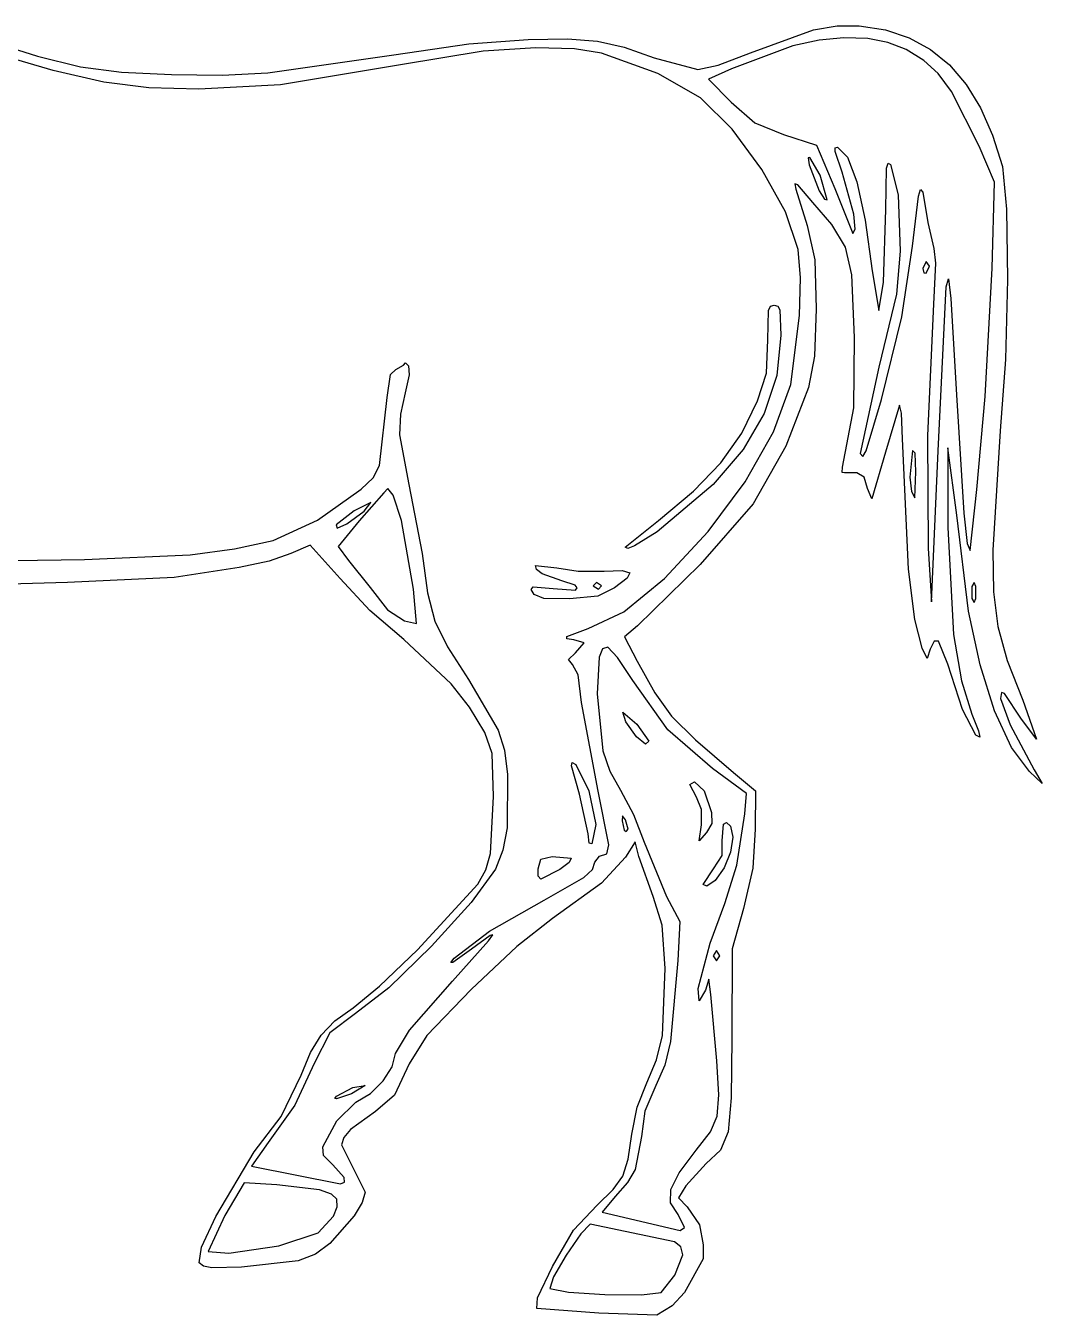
# Model space of a CAD drawing. Extents: x 37.6 to 131.7, y 32.3 to 112.5.
# Drawn here: x 84.6 to 131.7, y 36.3 to 96.1 of the extents above; entities that cross this region are included whole.
import ezdxf

# ---------------------------------------------------------------- set-up
doc = ezdxf.new("R2010")
doc.units = 0

msp = doc.modelspace()

# ---------------------------------------------------------------- linework, layer by layer
at = {"layer": 'Layer 1'}
for p, q in [((118.190103, 94.863821), (121.124884, 95.936251)), ((121.124884, 95.936251), (122.209992, 96.119411)), ((122.209992, 96.119411), (123.244308, 96.117831)), ((123.244308, 96.117831), (124.455473, 95.931843)), ((124.455473, 95.931843), (125.555657, 95.567576)), ((82.535892, 95.528333), (85.126839, 94.706849)), ((101.650154, 94.778088), (105.134059, 95.289378)), ((105.134059, 95.289378), (107.889531, 95.489415)), ((107.889531, 95.489415), (109.713367, 95.510123)), ((109.713367, 95.510123), (111.097507, 95.403684)), ((111.097507, 95.403684), (112.335768, 95.127193)), ((120.155756, 95.193125), (117.309031, 94.124379)), ((121.37709, 95.457826), (120.155756, 95.193125)), ((122.521337, 95.558593), (121.37709, 95.457826)), ((123.636708, 95.522679), (122.521337, 95.558593)), ((124.573988, 95.349933), (123.636708, 95.522679)), ((125.412201, 95.017889), (124.573988, 95.349933)), ((125.555657, 95.567576), (126.545849, 95.024056)), ((85.848774, 94.043804), (82.756621, 94.959215)), ((85.126839, 94.706849), (87.116666, 94.218785)), ((95.813069, 93.942894), (101.650154, 94.778088)), ((105.802094, 94.947825), (101.963705, 94.301191)), ((108.234779, 95.100448), (105.802094, 94.947825)), ((110.038571, 95.049262), (108.234779, 95.100448)), ((111.280081, 94.841743), (110.038571, 95.049262)), ((113.901769, 93.903597), (111.280081, 94.841743)), ((112.335768, 95.127193), (113.721967, 94.637747)), ((113.721967, 94.637747), (115.760065, 94.085317)), ((116.690326, 94.28612), (118.190103, 94.863821)), ((126.230369, 94.504078), (125.412201, 95.017889)), ((126.545849, 95.024056), (127.427039, 94.300308)), ((88.202462, 93.498682), (85.848774, 94.043804)), ((87.116666, 94.218785), (89.017709, 93.966678)), ((89.017709, 93.966678), (91.342303, 93.853065)), ((93.685182, 93.829782), (95.813069, 93.942894)), ((101.963705, 94.301191), (96.399291, 93.376377)), ((115.760065, 94.085317), (116.690326, 94.28612)), ((117.309031, 94.124379), (116.247062, 93.64286)), ((126.897158, 93.898823), (126.230369, 94.504078)), ((127.427039, 94.300308), (128.200217, 93.395358)), ((90.295598, 93.237156), (88.202462, 93.498682)), ((91.342303, 93.853065), (93.685182, 93.829782)), ((96.399291, 93.376377), (92.606097, 93.172534)), ((115.875252, 92.776384), (113.901769, 93.903597)), ((116.247062, 93.64286), (117.300846, 92.58094)), ((127.526306, 93.070492), (126.897158, 93.898823)), ((128.200217, 93.395358), (128.866372, 92.308232)), ((92.606097, 93.172534), (90.295598, 93.237156)), ((117.349316, 91.314457), (115.875252, 92.776384)), ((128.809282, 90.532706), (127.526306, 93.070492)), ((117.300846, 92.58094), (118.404009, 91.615496)), ((128.866372, 92.308232), (129.426494, 91.037955)), ((118.404009, 91.615496), (119.72255, 91.070836)), ((118.728319, 89.447818), (117.349316, 91.314457)), ((119.72255, 91.070836), (121.264886, 90.582341)), ((129.426494, 91.037955), (129.881574, 89.583554)), ((121.264886, 90.582341), (122.113418, 88.562648)), ((122.117793, 90.292069), (122.123797, 90.46025)), ((122.123797, 90.46025), (122.23192, 90.484873)), ((122.23192, 90.484873), (122.697825, 90.029744)), ((129.51357, 88.869489), (128.809282, 90.532706)), ((120.954833, 90.007613), (120.868086, 89.996209)), ((120.868086, 89.996209), (120.91604, 89.667918)), ((121.424195, 89.183038), (120.954833, 90.007613)), ((122.450716, 89.319597), (122.117793, 90.292069)), ((122.697825, 90.029744), (123.131575, 88.885154)), ((119.813801, 87.484854), (118.728319, 89.447818)), ((120.91604, 89.667918), (121.384806, 88.455359)), ((121.754067, 88.046408), (121.424195, 89.183038)), ((121.424195, 89.183038), (121.424195, 89.183038)), ((122.987586, 87.372349), (122.450716, 89.319597)), ((124.466161, 87.599734), (124.508294, 89.506507)), ((124.508294, 89.506507), (124.575425, 89.749204)), ((124.575425, 89.749204), (124.690468, 89.677454)), ((124.690468, 89.677454), (125.038633, 88.268164)), ((129.881574, 89.583554), (130.075307, 87.614557)), ((120.397887, 88.744804), (120.248197, 88.787193)), ((120.248197, 88.787193), (120.293415, 88.533738)), ((121.088635, 87.92138), (120.397887, 88.744804)), ((122.113418, 88.562648), (122.94331, 86.486994)), ((123.131575, 88.885154), (123.517538, 87.106844)), ((129.411891, 84.871681), (129.51357, 88.869489)), ((120.293415, 88.533738), (120.818089, 86.848388)), ((121.384806, 88.455359), (121.623191, 88.07049)), ((121.623191, 88.07049), (121.754067, 88.046408)), ((125.038633, 88.268164), (125.144634, 85.655565)), ((125.711571, 85.890729), (125.982072, 88.214691)), ((125.982072, 88.214691), (126.080493, 88.518497)), ((126.080493, 88.518497), (126.182318, 88.399157)), ((126.182318, 88.399157), (126.416099, 86.988167)), ((120.407303, 85.733952), (119.813801, 87.484854)), ((121.965463, 86.902973), (121.088635, 87.92138)), ((123.058599, 86.679007), (122.987586, 87.372349)), ((124.367468, 84.216271), (124.466161, 87.599734)), ((130.075307, 87.614557), (130.119055, 84.350945)), ((120.818089, 86.848388), (121.174449, 85.260234)), ((122.597271, 85.852178), (121.965463, 86.902973)), ((123.517538, 87.106844), (123.840082, 84.750554)), ((126.416099, 86.988167), (126.69395, 85.789742)), ((122.94331, 86.486994), (123.058599, 86.679007)), ((120.508854, 84.421534), (120.407303, 85.733952)), ((122.903713, 84.560716), (122.597271, 85.852178)), ((125.144634, 85.655565), (124.966174, 83.663759)), ((125.219095, 82.6079), (125.711571, 85.890729)), ((126.69395, 85.789742), (126.774828, 85.111085)), ((121.174449, 85.260234), (121.234756, 82.99036)), ((126.342498, 85.185233), (126.185721, 84.862427)), ((126.499276, 84.959323), (126.342498, 85.185233)), ((126.774828, 85.111085), (126.682904, 83.202924)), ((120.473311, 82.682188), (120.508854, 84.421534)), ((123.013399, 81.657754), (122.903713, 84.560716)), ((123.840082, 84.750554), (124.14572, 82.913147)), ((126.185721, 84.862427), (126.231775, 84.662909)), ((126.231775, 84.662909), (126.342498, 84.636517)), ((126.342498, 84.636517), (126.499276, 84.959323)), ((126.499276, 84.959323), (126.499276, 84.959323)), ((127.270826, 84.001587), (127.386674, 84.372735)), ((127.386674, 84.372735), (127.495052, 83.460689)), ((129.08681, 78.914162), (129.411891, 84.871681)), ((124.14572, 82.913147), (124.367468, 84.216271)), ((126.894567, 76.400798), (127.270826, 84.001587)), ((130.119055, 84.350945), (130.019561, 80.636774)), ((124.966174, 83.663759), (124.153732, 80.271039)), ((126.682904, 83.202924), (126.407824, 77.105023)), ((127.495052, 83.460689), (127.754544, 78.992552)), ((118.998495, 81.540175), (119.028723, 82.907645)), ((119.028723, 82.907645), (119.11956, 83.107545)), ((119.11956, 83.107545), (119.290344, 83.147137)), ((119.290344, 83.147137), (119.459692, 83.110252)), ((119.459692, 83.110252), (119.553092, 82.933567)), ((119.553092, 82.933567), (119.601096, 81.764601)), ((120.073468, 79.470865), (120.473311, 82.682188)), ((121.234756, 82.99036), (121.161702, 80.791797)), ((124.277171, 78.777324), (125.219095, 82.6079)), ((118.936097, 79.994138), (118.998495, 81.540175)), ((119.601096, 81.764601), (119.410906, 79.895355)), ((122.987464, 78.390744), (123.013399, 81.657754)), ((121.161702, 80.791797), (120.885864, 79.328964)), ((101.738763, 80.168377), (102.095483, 80.364347)), ((102.095483, 80.364347), (102.190179, 80.47348)), ((102.190179, 80.47348), (102.326677, 80.343468)), ((102.326677, 80.343468), (102.36747, 79.923746)), ((124.153732, 80.271039), (123.284846, 76.273231)), ((130.019561, 80.636774), (129.783569, 77.316104)), ((101.348935, 78.874967), (101.491844, 79.930381)), ((101.491844, 79.930381), (101.738763, 80.168377)), ((102.36747, 79.923746), (102.181835, 79.089752)), ((118.526224, 78.708496), (118.936097, 79.994138)), ((119.410906, 79.895355), (118.832979, 78.132218)), ((102.181835, 79.089752), (101.959828, 78.090027)), ((119.263597, 77.284047), (120.073468, 79.470865)), ((120.885864, 79.328964), (119.830366, 76.608648)), ((127.754544, 78.992552), (128.094559, 73.505362)), ((100.988141, 75.710677), (101.348935, 78.874967)), ((117.793368, 77.20962), (118.526224, 78.708496)), ((122.464201, 75.637746), (122.987464, 78.390744)), ((123.564009, 76.399852), (124.277171, 78.777324)), ((125.10483, 78.51438), (124.453139, 76.327344)), ((125.206456, 78.144544), (125.10483, 78.51438)), ((128.688967, 74.6028), (129.08681, 78.914162)), ((101.959828, 78.090027), (101.909098, 77.138223)), ((118.832979, 78.132218), (117.856275, 76.450733)), ((125.24646, 76.946613), (125.206456, 78.144544)), ((116.825826, 75.839152), (117.793368, 77.20962)), ((117.954998, 74.964197), (119.263597, 77.284047)), ((129.783569, 77.316104), (129.43159, 71.780818)), ((101.909098, 77.138223), (102.342253, 74.825962)), ((119.830366, 76.608648), (118.31885, 73.941113)), ((125.527594, 70.902376), (125.24646, 76.946613)), ((126.407824, 77.105023), (126.429829, 71.874623)), ((117.856275, 76.450733), (116.469758, 74.826441)), ((123.284846, 76.273231), (123.400857, 76.132604)), ((123.400857, 76.132604), (123.564009, 76.399852)), ((124.453139, 76.327344), (123.831085, 74.161907)), ((125.715389, 76.405734), (125.580842, 75.171462)), ((125.831466, 76.292831), (125.715389, 76.405734)), ((125.869768, 75.425879), (125.831466, 76.292831)), ((126.589485, 69.38873), (126.894567, 76.400798)), ((126.894567, 76.400798), (126.894567, 76.400798)), ((127.766482, 73.404287), (127.353207, 76.539824)), ((127.353207, 76.539824), (127.35657, 72.845008)), ((100.689671, 75.142586), (100.988141, 75.710677)), ((115.557688, 74.517731), (116.825826, 75.839152)), ((122.442485, 75.382603), (122.464201, 75.637746)), ((125.812065, 74.210858), (125.869768, 75.425879)), ((125.869768, 75.425879), (125.869768, 75.425879)), ((100.130449, 74.613953), (100.689671, 75.142586)), ((102.342253, 74.825962), (102.974072, 71.624043)), ((116.469758, 74.826441), (113.864713, 72.643964)), ((116.237555, 72.648994), (117.954998, 74.964197)), ((122.549914, 75.368181), (122.442485, 75.382603)), ((123.122264, 75.374257), (122.549914, 75.368181)), ((123.461874, 75.169575), (123.122264, 75.374257)), ((123.621402, 74.65421), (123.461874, 75.169575)), ((125.580842, 75.171462), (125.657535, 74.502495)), ((98.111903, 73.173529), (100.130449, 74.613953)), ((101.193383, 74.440435), (100.043192, 73.139904)), ((101.376924, 74.649543), (101.193383, 74.440435)), ((101.62934, 74.343014), (101.376924, 74.649543)), ((102.012458, 73.169291), (101.62934, 74.343014)), ((113.923041, 73.165993), (115.557688, 74.517731)), ((123.831085, 74.161907), (123.621402, 74.65421)), ((125.657535, 74.502495), (125.812065, 74.210858)), ((128.37802, 71.777213), (128.688967, 74.6028)), ((99.810869, 73.609151), (98.983693, 72.954617)), ((100.587666, 73.993002), (99.810869, 73.609151)), ((100.281706, 73.589535), (100.587666, 73.993002)), ((118.31885, 73.941113), (115.867919, 71.114608)), ((96.056732, 72.236488), (98.111903, 73.173529)), ((99.027895, 72.812819), (99.468333, 73.001395)), ((100.043192, 73.139904), (99.063336, 71.954215)), ((99.468333, 73.001395), (100.281706, 73.589535)), ((99.468333, 73.001395), (99.468333, 73.001395)), ((102.571367, 69.977886), (102.012458, 73.169291)), ((112.389364, 71.931866), (113.923041, 73.165993)), ((128.312599, 68.958835), (127.766482, 73.404287)), ((128.094559, 73.505362), (128.244543, 72.093652)), ((98.983693, 72.954617), (99.027895, 72.812819)), ((113.864713, 72.643964), (112.815107, 71.983012)), ((114.201152, 70.476118), (116.237555, 72.648994)), ((127.35657, 72.845008), (127.604698, 67.877317)), ((92.207193, 71.565173), (94.267017, 71.843362)), ((94.267017, 71.843362), (96.056732, 72.236488)), ((97.771565, 72.015982), (96.871093, 71.625375)), ((99.168608, 70.47333), (97.771565, 72.015982)), ((99.063336, 71.954215), (99.553948, 71.300625)), ((112.502913, 71.866075), (112.389364, 71.931866)), ((112.389364, 71.931866), (112.389364, 71.931866)), ((112.815107, 71.983012), (112.502913, 71.866075)), ((126.429829, 71.874623), (126.589485, 69.38873)), ((128.244543, 72.093652), (128.37802, 71.777213)), ((84.037969, 71.306229), (87.305078, 71.356412)), ((87.305078, 71.356412), (92.207193, 71.565173)), ((95.871455, 71.272726), (94.485457, 70.984175)), ((96.871093, 71.625375), (95.871455, 71.272726)), ((99.553948, 71.300625), (100.554217, 70.056273)), ((102.974072, 71.624043), (103.217783, 69.803659)), ((129.43159, 71.780818), (129.468971, 69.851191)), ((94.485457, 70.984175), (91.459662, 70.51362)), ((108.273652, 70.89164), (108.229829, 71.067315)), ((108.229829, 71.067315), (109.21468, 70.964134)), ((108.539919, 70.688133), (108.273652, 70.89164)), ((109.451529, 70.363653), (108.539919, 70.688133)), ((109.21468, 70.964134), (110.207304, 70.803469)), ((110.207304, 70.803469), (111.401439, 70.814051)), ((111.401439, 70.814051), (112.251157, 70.839544)), ((112.251157, 70.839544), (112.600133, 70.740831)), ((112.600133, 70.740831), (112.469904, 70.482787)), ((115.867919, 71.114608), (112.962264, 68.269818)), ((125.817395, 68.565194), (125.527594, 70.902376)), ((86.521194, 70.292417), (81.579821, 70.142066)), ((91.459662, 70.51362), (86.521194, 70.292417)), ((100.534258, 68.989893), (99.168608, 70.47333)), ((100.554217, 70.056273), (101.357012, 69.017653)), ((108.027809, 69.963058), (108.113128, 70.081255)), ((108.113128, 70.081255), (109.04886, 70.01118)), ((109.04886, 70.01118), (110.079463, 69.926491)), ((110.071431, 70.157504), (109.451529, 70.363653)), ((110.160884, 70.038872), (110.071431, 70.157504)), ((110.079463, 69.926491), (110.160884, 70.038872)), ((111.047507, 70.291438), (110.899984, 70.134663)), ((110.899984, 70.134663), (111.144403, 69.977886)), ((111.291926, 70.134663), (111.047507, 70.291438)), ((111.882005, 70.030292), (111.108756, 69.651344)), ((111.144403, 69.977886), (111.291926, 70.134663)), ((111.291926, 70.134663), (111.291926, 70.134663)), ((112.469904, 70.482787), (111.882005, 70.030292)), ((112.315018, 68.916637), (114.201152, 70.476118)), ((128.578212, 70.29144), (128.466475, 70.095468)), ((128.466475, 70.095468), (128.466475, 69.546749)), ((128.651519, 70.095468), (128.578212, 70.29144)), ((128.651519, 69.546749), (128.651519, 70.095468)), ((128.651519, 70.095468), (128.651519, 70.095468)), ((102.700006, 68.382693), (102.571367, 69.977886)), ((102.571367, 69.977886), (102.571367, 69.977886)), ((103.217783, 69.803659), (103.554945, 68.496427)), ((108.164932, 69.732426), (108.027809, 69.963058)), ((108.611276, 69.538578), (108.164932, 69.732426)), ((108.164932, 69.732426), (108.164932, 69.732426)), ((109.808103, 69.532669), (108.611276, 69.538578)), ((111.108756, 69.651344), (109.808103, 69.532669)), ((128.466475, 69.546749), (128.578212, 69.350778)), ((128.578212, 69.350778), (128.651519, 69.546749)), ((129.468971, 69.851191), (129.674515, 68.247593)), ((102.110924, 67.633636), (100.534258, 68.989893)), ((101.357012, 69.017653), (102.149884, 68.510167)), ((110.66482, 68.151288), (112.315018, 68.916637)), ((128.843807, 66.468883), (128.312599, 68.958835)), ((102.149884, 68.510167), (102.700006, 68.382693)), ((103.554945, 68.496427), (104.135378, 67.292299)), ((112.962264, 68.269818), (112.359341, 67.766229)), ((126.155252, 67.234291), (125.817395, 68.565194)), ((129.674515, 68.247593), (130.108578, 66.669809)), ((104.314672, 65.586922), (102.110924, 67.633636)), ((109.672654, 67.665663), (109.682224, 67.775133)), ((110.006356, 67.626233), (109.672654, 67.665663)), ((109.682224, 67.775133), (110.66482, 68.151288)), ((110.484917, 67.480295), (110.006356, 67.626233)), ((112.359341, 67.766229), (112.946809, 66.637987)), ((127.604698, 67.877317), (127.983313, 65.72546)), ((104.135378, 67.292299), (105.108906, 65.78123)), ((109.746988, 66.718308), (110.076906, 67.021865)), ((110.076906, 67.021865), (110.484917, 67.480295)), ((111.331005, 67.199414), (111.173706, 66.827069)), ((111.571831, 67.281766), (111.331005, 67.199414)), ((112.026158, 66.808342), (111.571831, 67.281766)), ((126.393042, 66.763962), (126.155252, 67.234291)), ((126.53761, 67.195096), (126.393042, 66.763962)), ((126.722928, 67.556354), (126.53761, 67.195096)), ((126.918327, 67.560241), (126.722928, 67.556354)), ((127.346594, 66.489603), (126.918327, 67.560241)), ((109.943251, 66.48446), (109.746988, 66.718308)), ((110.205927, 66.001009), (109.943251, 66.48446)), ((111.173706, 66.827069), (111.088565, 65.117805)), ((112.741148, 65.742775), (112.026158, 66.808342)), ((112.946809, 66.637987), (113.752838, 65.171534)), ((128.022168, 64.396321), (127.346594, 66.489603)), ((129.520567, 64.322176), (128.843807, 66.468883)), ((130.108578, 66.669809), (130.831519, 64.817622)), ((110.361871, 64.711058), (110.205927, 66.001009)), ((105.165102, 64.494219), (104.314672, 65.586922)), ((105.108906, 65.78123), (106.499718, 63.435044)), ((114.361802, 63.450374), (112.741148, 65.742775)), ((127.983313, 65.72546), (128.458993, 64.177144)), ((111.128454, 60.594359), (110.361871, 64.711058)), ((111.088565, 65.117805), (111.354652, 62.471405)), ((113.752838, 65.171534), (114.53565, 64.087502)), ((129.831695, 65.174122), (129.791587, 64.900327)), ((129.791587, 64.900327), (130.2379, 63.687246)), ((129.977604, 65.138002), (129.831695, 65.174122)), ((130.740322, 63.988484), (129.977604, 65.138002)), ((130.831519, 64.817622), (131.469824, 63.019172)), ((105.869365, 63.330715), (105.165102, 64.494219)), ((112.412547, 63.815215), (112.276286, 64.273103)), ((112.276286, 64.273103), (112.916528, 63.706793)), ((114.53565, 64.087502), (115.638895, 62.988048)), ((128.651835, 63.206545), (128.022168, 64.396321)), ((128.458993, 64.177144), (128.775291, 63.394488)), ((130.299858, 62.632074), (129.520567, 64.322176)), ((106.499718, 63.435044), (106.781161, 62.500344)), ((112.906615, 63.118901), (112.412547, 63.815215)), ((112.916528, 63.706793), (113.486802, 62.922477)), ((116.441618, 61.655404), (114.361802, 63.450374)), ((130.2379, 63.687246), (131.359696, 61.590326)), ((131.469824, 63.019172), (130.740322, 63.988484)), ((106.214771, 62.350219), (105.869365, 63.330715)), ((113.324428, 62.78348), (112.906615, 63.118901)), ((112.906615, 63.118901), (112.906615, 63.118901)), ((113.486802, 62.922477), (113.324428, 62.78348)), ((115.638895, 62.988048), (117.406222, 61.475329)), ((128.833336, 63.105867), (128.651835, 63.206545)), ((128.775291, 63.394488), (128.833336, 63.105867)), ((106.271328, 60.351958), (106.214771, 62.350219)), ((106.781161, 62.500344), (106.931231, 61.374929)), ((111.354652, 62.471405), (111.67441, 61.523525)), ((131.138662, 61.511939), (130.299858, 62.632074)), ((109.898534, 61.779559), (109.931408, 61.932504)), ((110.270874, 60.459668), (109.898534, 61.779559)), ((109.931408, 61.932504), (110.098792, 61.839856)), ((110.098792, 61.839856), (110.696828, 60.617498)), ((118.012639, 60.492888), (116.441618, 61.655404)), ((106.931231, 61.374929), (106.911654, 58.898323)), ((111.67441, 61.523525), (112.161557, 60.647061)), ((115.386718, 60.914267), (115.599261, 61.041607)), ((115.599261, 61.041607), (116.04263, 60.614596)), ((117.406222, 61.475329), (118.42527, 60.622883)), ((131.726503, 60.96322), (131.138662, 61.511939)), ((131.359696, 61.590326), (131.726503, 60.96322)), ((110.662816, 58.619407), (110.270874, 60.459668)), ((110.696828, 60.617498), (111.016883, 59.049753)), ((111.632656, 58.114863), (111.128454, 60.594359)), ((112.161557, 60.647061), (112.774566, 59.514524)), ((115.691903, 60.319564), (115.386718, 60.914267)), ((116.04263, 60.614596), (116.38525, 59.617602)), ((117.934269, 59.552228), (118.012639, 60.492888)), ((118.42527, 60.622883), (118.40738, 58.833343)), ((106.136468, 57.702726), (106.271328, 60.351958)), ((115.931367, 59.750705), (115.691903, 60.319564)), ((112.266467, 59.458918), (112.237353, 59.225612)), ((112.405228, 59.271961), (112.266467, 59.458918)), ((112.514775, 58.831028), (112.405228, 59.271961)), ((112.405228, 59.271961), (112.405228, 59.271961)), ((112.774566, 59.514524), (113.259811, 58.242389)), ((115.917718, 59.046847), (115.931367, 59.750705)), ((116.38525, 59.617602), (116.399244, 59.100698)), ((117.569396, 57.160611), (117.934269, 59.552228)), ((106.911654, 58.898323), (106.702046, 57.862915)), ((111.016883, 59.049753), (110.835759, 58.157764)), ((112.237353, 59.225612), (112.342665, 58.797987)), ((112.342665, 58.797987), (112.435344, 58.735628)), ((112.435344, 58.735628), (112.514775, 58.831028)), ((115.819753, 58.298015), (115.917718, 59.046847)), ((116.154177, 58.682357), (115.819753, 58.298015)), ((115.917718, 59.046847), (115.917718, 59.046847)), ((116.399244, 59.100698), (116.154177, 58.682357)), ((116.881546, 58.299951), (116.938294, 59.063251)), ((116.938294, 59.063251), (117.080442, 59.151789)), ((117.080442, 59.151789), (117.264572, 58.984402)), ((117.264572, 58.984402), (117.376477, 58.466798)), ((118.40738, 58.833343), (118.297076, 57.027011)), ((110.717417, 58.181887), (110.662816, 58.619407)), ((110.662816, 58.619407), (110.662816, 58.619407)), ((110.835759, 58.157764), (110.717417, 58.181887)), ((111.529436, 57.694591), (111.632656, 58.114863)), ((112.839607, 58.24934), (112.39088, 57.54177)), ((113.013462, 57.568183), (112.839607, 58.24934)), ((113.259811, 58.242389), (114.292837, 55.720742)), ((116.877615, 57.621933), (116.881546, 58.299951)), ((117.376477, 58.466798), (117.266491, 57.767842)), ((105.916422, 56.946323), (106.136468, 57.702726)), ((106.702046, 57.862915), (106.36167, 56.981621)), ((108.342427, 57.004605), (108.477941, 57.442584)), ((108.477941, 57.442584), (108.995955, 57.563769)), ((108.995955, 57.563769), (109.877038, 57.488422)), ((109.877038, 57.488422), (109.787653, 57.284931)), ((110.978371, 57.306292), (111.194342, 57.592519)), ((111.194342, 57.592519), (111.529436, 57.694591)), ((112.39088, 57.54177), (111.289542, 56.337815)), ((113.677037, 55.711197), (113.013462, 57.568183)), ((116.48567, 56.990801), (116.877615, 57.621933)), ((117.266491, 57.767842), (116.978329, 57.043777)), ((106.36167, 56.981621), (105.247755, 55.441531)), ((105.544566, 56.288819), (105.916422, 56.946323)), ((108.343456, 56.649749), (108.342427, 57.004605)), ((108.342427, 57.004605), (108.342427, 57.004605)), ((109.350728, 56.96114), (108.47462, 56.525825)), ((109.787653, 57.284931), (109.350728, 56.96114)), ((110.472621, 56.596243), (110.862204, 56.970131)), ((110.862204, 56.970131), (110.978371, 57.306292)), ((115.99523, 56.27655), (116.48567, 56.990801)), ((116.978329, 57.043777), (116.555706, 56.450848)), ((117.006491, 55.382276), (117.569396, 57.160611)), ((118.297076, 57.027011), (117.866391, 55.162478)), ((102.748019, 53.231913), (105.544566, 56.288819)), ((108.47462, 56.525825), (108.343456, 56.649749)), ((108.626721, 55.551338), (110.472621, 56.596243)), ((111.289542, 56.337815), (109.008336, 54.688509)), ((116.175524, 56.194893), (115.99523, 56.27655)), ((115.99523, 56.27655), (115.99523, 56.27655)), ((116.555706, 56.450848), (116.175524, 56.194893)), ((114.100911, 54.38185), (113.677037, 55.711197)), ((114.292837, 55.720742), (114.916791, 54.554459)), ((105.247755, 55.441531), (103.402125, 53.403896)), ((106.089862, 54.102083), (108.626721, 55.551338)), ((116.322161, 53.543254), (117.006491, 55.382276)), ((117.866391, 55.162478), (117.34329, 53.281157)), ((109.008336, 54.688509), (107.358725, 53.391163)), ((114.916791, 54.554459), (114.820364, 52.741982)), ((104.450512, 52.854829), (106.089862, 54.102083)), ((106.118293, 53.91025), (105.25602, 53.277361)), ((106.041259, 53.650824), (106.243337, 53.936782)), ((106.243337, 53.936782), (106.118293, 53.91025)), ((114.233878, 52.374306), (114.100911, 54.38185)), ((103.402125, 53.403896), (101.415198, 51.479135)), ((104.366613, 51.791777), (106.041259, 53.650824)), ((105.25602, 53.277361), (104.395359, 52.65535)), ((107.358725, 53.391163), (105.23498, 51.401441)), ((115.773677, 51.43903), (116.322161, 53.543254)), ((117.34329, 53.281157), (117.330624, 49.126572)), ((100.990131, 51.555586), (102.748019, 53.231913)), ((104.300894, 52.648436), (104.450512, 52.854829)), ((114.820364, 52.741982), (114.490633, 48.983157)), ((116.622336, 53.202769), (116.465559, 52.967605)), ((116.465559, 52.967605), (116.622336, 52.732438)), ((116.779113, 52.967605), (116.622336, 53.202769)), ((116.622336, 52.732438), (116.779113, 52.967605)), ((116.779113, 52.967605), (116.779113, 52.967605)), ((104.395359, 52.65535), (104.300894, 52.648436)), ((114.116756, 49.270783), (114.233878, 52.374306)), ((99.76161, 50.544628), (100.990131, 51.555586)), ((101.415198, 51.479135), (99.877392, 50.277669)), ((102.374038, 49.506643), (104.366613, 51.791777)), ((116.260479, 51.870167), (116.105175, 51.36064)), ((116.358001, 51.164671), (116.260479, 51.870167)), ((105.23498, 51.401441), (103.187261, 49.266044)), ((115.810365, 50.866231), (115.773677, 51.43903)), ((116.105175, 51.36064), (115.810365, 50.866231)), ((116.633806, 48.092422), (116.358001, 51.164671)), ((99.877392, 50.277669), (98.677105, 49.382154)), ((98.919315, 49.938672), (99.76161, 50.544628)), ((98.288191, 49.28374), (98.919315, 49.938672)), ((97.790335, 48.479119), (98.288191, 49.28374)), ((98.677105, 49.382154), (97.950503, 47.963873)), ((101.728541, 48.424234), (102.374038, 49.506643)), ((103.187261, 49.266044), (102.36283, 47.950747)), ((113.843239, 48.128864), (114.116756, 49.270783)), ((117.330624, 49.126572), (117.29739, 46.367891)), ((97.347845, 47.424097), (97.790335, 48.479119)), ((114.490633, 48.983157), (114.218342, 47.89101)), ((97.950503, 47.963873), (97.058048, 46.030056)), ((101.571496, 47.807404), (101.728541, 48.424234)), ((102.36283, 47.950747), (101.690585, 46.499645)), ((113.395153, 47.062144), (113.843239, 48.128864)), ((114.218342, 47.89101), (113.807962, 46.942945)), ((116.728459, 46.507175), (116.633806, 48.092422)), ((96.431052, 45.50226), (97.347845, 47.424097)), ((101.156658, 47.156243), (101.571496, 47.807404)), ((98.992786, 46.453191), (99.747313, 46.851262)), ((100.317551, 46.950822), (99.68727, 46.556778)), ((99.747313, 46.851262), (100.317551, 46.950822)), ((100.56847, 46.574544), (101.156658, 47.156243)), ((112.93729, 45.932239), (113.395153, 47.062144)), ((113.807962, 46.942945), (113.303007, 45.757985)), ((98.910164, 46.339199), (98.992786, 46.453191)), ((98.990081, 46.317229), (98.910164, 46.339199)), ((99.68727, 46.556778), (98.990081, 46.317229)), ((98.992786, 46.453191), (98.992786, 46.453191)), ((99.004504, 45.303365), (99.891376, 46.166103)), ((99.891376, 46.166103), (100.56847, 46.574544)), ((101.690585, 46.499645), (100.800092, 45.734176)), ((116.655659, 45.524874), (116.728459, 46.507175)), ((117.29739, 46.367891), (117.153705, 44.800065)), ((95.176941, 43.863765), (96.431052, 45.50226)), ((97.058048, 46.030056), (95.821032, 44.303295)), ((100.800092, 45.734176), (99.644089, 44.901787)), ((112.692225, 44.691207), (112.93729, 45.932239)), ((113.303007, 45.757985), (113.134349, 44.580045)), ((116.333475, 44.789152), (116.655659, 45.524874)), ((98.355858, 44.097019), (99.004504, 45.303365)), ((99.644089, 44.901787), (99.32973, 44.523048)), ((95.821032, 44.303295), (95.057793, 43.202919)), ((99.32973, 44.523048), (99.220113, 44.197465)), ((112.517853, 43.519437), (112.692225, 44.691207)), ((113.134349, 44.580045), (112.843036, 43.038363)), ((115.679976, 43.94364), (116.333475, 44.789152)), ((117.153705, 44.800065), (116.801449, 43.943425)), ((93.396311, 40.861482), (95.176941, 43.863765)), ((98.383017, 43.688255), (98.355858, 44.097019)), ((98.817825, 43.265962), (98.383017, 43.688255)), ((99.220113, 44.197465), (99.768832, 43.101762)), ((114.88749, 42.897069), (115.679976, 43.94364)), ((116.801449, 43.943425), (116.142502, 43.318303)), ((95.057793, 43.202919), (99.180918, 42.386236)), ((99.348993, 42.667227), (98.817825, 43.265962)), ((99.768832, 43.101762), (100.317551, 41.996326)), ((112.269623, 42.739823), (112.517853, 43.519437)), ((116.142502, 43.318303), (115.201169, 42.290317)), ((99.362051, 42.463535), (99.348993, 42.667227)), ((111.829642, 42.111114), (112.269623, 42.739823)), ((112.843036, 43.038363), (112.485544, 42.437282)), ((114.500357, 42.112671), (114.88749, 42.897069)), ((94.707555, 42.425456), (93.819099, 40.915844)), ((96.219145, 42.339379), (94.707555, 42.425456)), ((98.199229, 42.09541), (96.219145, 42.339379)), ((98.757235, 41.902875), (98.199229, 42.09541)), ((99.011469, 41.667097), (98.757235, 41.902875)), ((99.180918, 42.386236), (99.362051, 42.463535)), ((100.317551, 41.996326), (100.181842, 41.520047)), ((111.080017, 41.392057), (111.829642, 42.111114)), ((112.485544, 42.437282), (111.915956, 41.7869)), ((114.492172, 41.496924), (114.500357, 42.112671)), ((115.201169, 42.290317), (114.859243, 41.737068)), ((98.850624, 40.883396), (99.021008, 41.311032)), ((99.021008, 41.311032), (99.011469, 41.667097)), ((100.181842, 41.520047), (99.819921, 40.897564)), ((109.978933, 40.237264), (111.080017, 41.392057)), ((111.915956, 41.7869), (111.315348, 41.062131)), ((114.83653, 40.956303), (114.492172, 41.496924)), ((114.859243, 41.737068), (115.251303, 41.31643)), ((115.251303, 41.31643), (115.837076, 40.483189)), ((92.729197, 39.435304), (93.396311, 40.861482)), ((93.819099, 40.915844), (93.035744, 39.236184)), ((98.136936, 40.110396), (98.850624, 40.883396)), ((99.819921, 40.897564), (98.688666, 39.611145)), ((111.315348, 41.062131), (114.927733, 40.208203)), ((115.14083, 40.35981), (114.83653, 40.956303)), ((96.319744, 39.506525), (98.136936, 40.110396)), ((109.012361, 38.551674), (109.978933, 40.237264)), ((110.755625, 40.503848), (110.319798, 40.062145)), ((114.671371, 39.687452), (110.755625, 40.503848)), ((114.927733, 40.208203), (115.14083, 40.35981)), ((115.14083, 40.35981), (115.14083, 40.35981)), ((115.837076, 40.483189), (115.99523, 39.555076)), ((94.006178, 39.160845), (96.319744, 39.506525)), ((96.319744, 39.506525), (96.319744, 39.506525)), ((98.688666, 39.611145), (98.013216, 39.121518)), ((110.319798, 40.062145), (109.648111, 39.077574)), ((114.963725, 39.453902), (114.671371, 39.687452)), ((115.99523, 39.555076), (115.99523, 38.899242)), ((92.630391, 38.716262), (92.729197, 39.435304)), ((93.035744, 39.236184), (94.006178, 39.160845)), ((98.013216, 39.121518), (97.217483, 38.804553)), ((109.648111, 39.077574), (109.061692, 38.060939)), ((114.692507, 38.148498), (115.054569, 39.08957)), ((115.054569, 39.08957), (114.963725, 39.453902)), ((115.99523, 38.899242), (115.137894, 37.331702)), ((92.829477, 38.552167), (92.630391, 38.716262)), ((93.213087, 38.481157), (92.829477, 38.552167)), ((94.590478, 38.506792), (93.213087, 38.481157)), ((97.217483, 38.804553), (94.590478, 38.506792)), ((108.32423, 37.092007), (109.012361, 38.551674)), ((109.061692, 38.060939), (108.881669, 37.523042)), ((114.054825, 37.33152), (114.692507, 38.148498)), ((108.881669, 37.523042), (109.748046, 37.355751)), ((109.748046, 37.355751), (111.432917, 37.248302)), ((111.432917, 37.248302), (113.135453, 37.230343)), ((113.135453, 37.230343), (114.054825, 37.33152)), ((114.054825, 37.33152), (114.054825, 37.33152)), ((115.137894, 37.331702), (114.565106, 36.715423)), ((108.284752, 36.60199), (108.32423, 37.092007)), ((111.166521, 36.379714), (108.284752, 36.60199)), ((114.565106, 36.715423), (113.844301, 36.283513)), ((113.844301, 36.283513), (111.166521, 36.379714))]:
    msp.add_line(p, q, dxfattribs=at)

doc.saveas('drawing.dxf')
